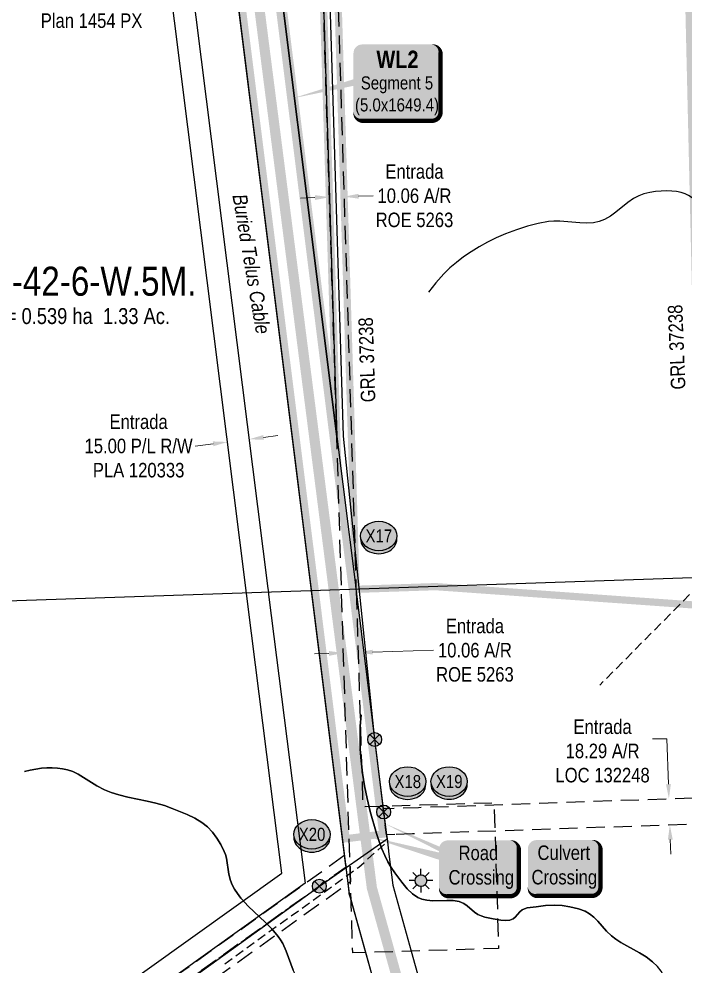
# Model space of a CAD drawing. Extents: x 643442 to 651909, y 5835058 to 5841090.
# Drawn here: x 647154 to 647613, y 5835742 to 5836394 of the extents above; entities that cross this region are included whole.
import ezdxf
from ezdxf.enums import TextEntityAlignment as Align

# ---------------------------------------------------------------- set-up
doc = ezdxf.new("R2010")
doc.units = 0
doc.header["$LTSCALE"] = 5
doc.header["$PDSIZE"] = 0.5
for name, pattern in [('CENTERLINEX3', [5, 2.5, -1, 0.5, -1]), ('foc-ACCESSROAD', [3.75, 2.5, -1.25]), ('foc-FLOWLINE', [3.75, 2.5, -1.25]), ('UG_PIPE', [1.875, 1.25, -0.625])]:
    doc.linetypes.add(name, pattern=pattern)
doc.layers.get('Defpoints').update_dxf_attribs({"color": 9})
for name, color, linetype in [('AS-PIPE-UG', 44, 'UG_PIPE'), ('AS-POWER', 104, 'foc-POWER'), ('AS-POWER-EXISTING-PP', 72, 'Continuous'), ('AS-ROADS', 254, 'Continuous'), ('AS-TELEPHONE', 224, 'foc-TEL'), ('AS-TELUS', 224, 'foc-TEL'), ('C-SYMBOL', 7, 'Continuous'), ('CG-NOTES', 7, 'Continuous'), ('F-AR', 190, 'foc-ACCESSROAD'), ('F-EZE', 190, 'foc-FLOWLINE'), ('F-FLOWLINE', 190, 'foc-FLOWLINE'), ('F-RW', 190, 'Continuous'), ('F-WS', 190, 'foc-ACCESSROAD'), ('F-WS-S', 8, 'Continuous'), ('L-AREAREQUIRED', 7, 'Continuous'), ('L-SEC', 7, 'Continuous'), ('L-TITLEDB', 4, 'Continuous'), ('L-TITLEDB-T', 4, 'Continuous'), ('P-CROSSINGS', 250, 'Continuous'), ('T-CREEK', 160, 'Continuous')]:
    doc.layers.add(name, color=color, linetype=linetype)
doc.layers.add('AS-TRAPPER BOUNDARY', color=7, linetype='CENTERLINEX3', true_color=0xb85c00, transparency=0.6)
doc.layers.add('AS-TRAPPER-T', color=7, linetype='Continuous', true_color=0xc26100)
doc.layers.add('P-PROPOSED-WL4', color=7, linetype='Continuous', true_color=0x5b5bc8)
doc.layers.add('F-AR-T', color=190, linetype='Continuous', lineweight=9)
doc.styles.add('100L', font='ARIALN.TTF', dxfattribs={"height": 11})
doc.styles.add('175L', font='ARIALN.TTF', dxfattribs={"height": 20})
doc.styles.add('80', font='ARIALN.TTF', dxfattribs={"height": 10})
doc.styles.add('80CG', font='ARIALN.TTF', dxfattribs={"height": 10})
doc.styles.add('80L', font='ARIALN.TTF', dxfattribs={"height": 10})
doc.styles.add('BOLD', font='ARIALNB.TTF')
doc.styles.add('Crossing', font='ARIALN.TTF', dxfattribs={"height": 10})
doc.styles.add('foc-LtypeFont', font='ARIALN.TTF', dxfattribs={"height": 7.35})
doc.linetypes.add('foc-POWER', pattern='A,6,-1,["P",foc-LtypeFont,S=0.2,R=0,X=-0.625,Y=-0.75],-1.24,4', length=12.24)
doc.linetypes.add('foc-TEL', pattern='A,2,-1,["T",foc-LtypeFont,S=0.2,R=0,X=-0.425,Y=-0.75],-1.24,8', length=12.24)
doc.linetypes.add('foc-TOPO-flowdirection-NOLINE', pattern='A,0,[">",foc-LtypeFont,S=0.3,R=0,X=0,Y=-0.945],-20,[">",foc-LtypeFont,S=0.3,R=0,X=0,Y=-0.945],0', length=20)
doc.dimstyles.new('Compass 5 000', dxfattribs={"dimscale": 5, "dimtxt": 9, "dimasz": 2, "dimexe": 0.2, "dimexo": 0.0625, "dimgap": 0.5, "dimtad": 0, "dimtih": 1, "dimtoh": 1, "dimzin": 0, "dimdsep": 46, "dimtxsty": '80CG', "dimcen": 0.1, "dimse1": 1, "dimse2": 1, "dimclrd": 256, "dimclrt": 256, "dimaunit": 1, "dimadec": 4, "dimazin": 0, "dimtfac": 0.06, "dimtofl": 0, "dimtmove": 0, "dimatfit": 1, "dimfxl": 0.2, "dimtolj": 1, "dimtzin": 0, "dimlwd": -1, "dimarcsym": 0})

# ---------------------------------------------------------------- blocks, each defined once
blk = doc.blocks.new('*D418')
at = {"layer": 'Defpoints', "color": 0, "transparency": 16777216}
for p in [(647581.64, 5835856.58), (647582.26, 5835838.35), (647602.78, 5835839.05)]:
    blk.add_point(p, dxfattribs=at)
at = {"layer": 'F-AR-T', "transparency": 16777216}
for p, q in [((647600.77, 5835898.42), (647590.77, 5835898.42)), ((647601.82, 5835867.27), (647600.77, 5835898.42)), ((647603.12, 5835829.05), (647603.46, 5835819.06))]:
    blk.add_line(p, q, dxfattribs=at)
for points in [[(647603.49, 5835867.33), (647600.16, 5835867.21), (647602.16, 5835857.28)], [(647604.78, 5835829.11), (647601.45, 5835829), (647602.78, 5835839.05)]]:
    blk.add_solid(points, dxfattribs=at)
at = {"layer": 'F-AR-T', "transparency": 16777216, "insert": (647556.45, 5835898.42), "char_height": 10, "attachment_point": 5, "style": '80CG'}
blk.add_mtext('\\A1;\\PEntrada\\P18.29 A/R \\PLOC 132248', dxfattribs=at)
blk = doc.blocks.new('*D428')
at = {"layer": 'Defpoints', "color": 0, "transparency": 16777216}
for p in [(647304.75, 5836409.51), (647335.36, 5836410.14), (647305.14, 5836406.36)]:
    blk.add_point(p, dxfattribs=at)
at = {"layer": 'L-TITLEDB-T', "transparency": 16777216}
for p, q in [((647344.89, 5836414.54), (647354.81, 5836415.78)), ((647294.82, 5836408.27), (647241.45, 5836401.58))]:
    blk.add_line(p, q, dxfattribs=at)
for points in [[(647344.68, 5836416.19), (647345.1, 5836412.88), (647334.97, 5836413.29)], [(647294.62, 5836409.92), (647295.03, 5836406.61), (647304.75, 5836409.51)]]:
    blk.add_solid(points, dxfattribs=at)
at = {"layer": 'L-TITLEDB-T', "transparency": 16777216, "insert": (647204.39, 5836401.58), "char_height": 10, "attachment_point": 5, "style": '80CG'}
blk.add_mtext('\\A1;30.48 Road\\PPlan 1454 PX', dxfattribs=at)
blk = doc.blocks.new('POWERPOLE')
h = blk.add_hatch(color=255)
edge = h.paths.add_edge_path()
edge.add_arc((0, 0), 0.96, 0, 360)
at = {"linetype": 'Continuous'}
for p, q in [((0.68, -0.68), (-0.68, 0.68)), ((-0.68, -0.68), (0.68, 0.68))]:
    blk.add_line(p, q, dxfattribs=at)
blk.add_circle((0, 0), 0.96, dxfattribs=at)
blk = doc.blocks.new('xing2')
h = blk.add_hatch(color=50)
h.dxf.hatch_style = 1
edge = h.paths.add_edge_path()
edge.add_ellipse((0, 0), major_axis=(-12.5, 0), ratio=0.816297, start_angle=0, end_angle=360)
h = blk.add_hatch(color=250)
h.dxf.hatch_style = 1
edge = h.paths.add_edge_path()
edge.add_ellipse((0, -2.05), major_axis=(-12.5, 0), ratio=0.816297, start_angle=0, end_angle=180)
edge.add_line((12.5, -2.05), (12.5, 0))
edge.add_ellipse((0, 0), major_axis=(-12.5, 0), ratio=0.816297, start_angle=0, end_angle=180, ccw=False)
edge.add_line((-12.5, 0), (-12.5, -2.05))
at = {"color": 250}
blk.add_ellipse((0, 0), major_axis=(-12.5, 0), ratio=0.816297, dxfattribs=at)
blk.add_ellipse((0, -2.05), major_axis=(-12.5, 0), ratio=0.816297, start_param=0, end_param=3.141593, dxfattribs=at)
at = {"color": 250, "style": 'Crossing'}
blk.add_attdef('CROSSING', text='', height=9, dxfattribs=at).set_placement((0.09, 0.02), align=Align.MIDDLE_CENTER)
at = {"color": 250, "style": 'Crossing', "flags": 1}
for tag, p in [('OWNER', (0.09, -12.49)), ('DESCRIPTION', (0.09, -25.77)), ('LOCATION', (0.09, -39.3)), ('DWG_REF', (0.09, -52.84))]:
    blk.add_attdef(tag, text='', height=9, dxfattribs=at).set_placement(p, align=Align.MIDDLE_CENTER)
blk = doc.blocks.new('GAS')
h = blk.add_hatch(color=255)
h.dxf.hatch_style = 1
edge = h.paths.add_edge_path()
edge.add_arc((0, 0), 0.9, 0, 360)
for p, q in [((0, 0.81), (0, 1.62)), ((-0.81, 0), (-1.62, 0)), ((-0.57, 0.57), (-1.14, 1.14)), ((0.57, 0.57), (1.14, 1.14)), ((1.62, 0), (0.81, 0)), ((-0.57, -0.57), (-1.14, -1.14)), ((0, -0.81), (0, -1.62)), ((1.14, -1.14), (0.57, -0.57))]:
    blk.add_line(p, q)
blk.add_circle((0, 0), 0.8)
blk = doc.blocks.new('*D435')
at = {"layer": 'Defpoints', "color": 0, "transparency": 16777216}
for p in [(647388.03, 5835957.94), (647379.15, 5835917.87), (647389.24, 5835918.17)]:
    blk.add_point(p, dxfattribs=at)
at = {"layer": 'F-AR-T', "transparency": 16777216}
for p, q in [((647367.95, 5835957.33), (647357.95, 5835957.03)), ((647398.02, 5835958.25), (647439.97, 5835959.52))]:
    blk.add_line(p, q, dxfattribs=at)
for points in [[(647367.9, 5835959), (647368, 5835955.67), (647377.94, 5835957.64)], [(647397.97, 5835959.91), (647398.07, 5835956.58), (647388.03, 5835957.94)]]:
    blk.add_solid(points, dxfattribs=at)
at = {"layer": 'F-AR-T', "transparency": 16777216, "insert": (647468.5, 5835959.52), "char_height": 10, "attachment_point": 5, "style": '80CG'}
blk.add_mtext('\\A1;Entrada\\P10.06 A/R\\PROE 5263', dxfattribs=at)
blk = doc.blocks.new('*D440')
at = {"layer": 'Defpoints', "color": 0, "transparency": 16777216}
for p in [(647367.95, 5836282.2), (647378.01, 5836282.51), (647378.34, 5836272.03)]:
    blk.add_point(p, dxfattribs=at)
at = {"layer": 'F-AR-T', "transparency": 16777216}
for p, q in [((647358.28, 5836271.42), (647348.29, 5836271.11)), ((647388.33, 5836272.34), (647398.33, 5836272.65))]:
    blk.add_line(p, q, dxfattribs=at)
for points in [[(647358.23, 5836273.08), (647358.33, 5836269.75), (647368.28, 5836271.72)], [(647388.28, 5836274.01), (647388.38, 5836270.67), (647378.34, 5836272.03)]]:
    blk.add_solid(points, dxfattribs=at)
at = {"layer": 'F-AR-T', "transparency": 16777216, "insert": (647426.86, 5836272.65), "char_height": 10, "attachment_point": 5, "style": '80CG'}
blk.add_mtext('\\A1;Entrada\\P10.06 A/R\\PROE 5263', dxfattribs=at)
blk = doc.blocks.new('*D463')
at = {"layer": 'Defpoints', "color": 0, "transparency": 16777216}
for p in [(647294.91, 5836127.91), (647309.8, 5836129.79), (647298.05, 5836103.01)]:
    blk.add_point(p, dxfattribs=at)
at = {"layer": 'F-AR-T', "transparency": 16777216}
for p, q in [((647322.86, 5836106.14), (647332.78, 5836107.39)), ((647288.13, 5836101.76), (647275.88, 5836100.22))]:
    blk.add_line(p, q, dxfattribs=at)
for points in [[(647322.65, 5836107.79), (647323.07, 5836104.48), (647312.94, 5836104.89)], [(647287.92, 5836103.41), (647288.34, 5836100.11), (647298.05, 5836103.01)]]:
    blk.add_solid(points, dxfattribs=at)
at = {"layer": 'F-AR-T', "transparency": 16777216, "insert": (647236.8, 5836100.22), "char_height": 10, "attachment_point": 5, "style": '80CG', "bg_fill": 3, "box_fill_scale": 1.1, "bg_fill_color": 256, "bg_fill_true_color": 13158600, "bg_fill_transparency": 0}
blk.add_mtext('\\A1;Entrada\\P15.00 P/L R/W\\PPLA 120333', dxfattribs=at)
blk = doc.blocks.new('*U467')
h = blk.add_hatch(color=254)
edge = h.paths.add_edge_path()
edge.add_line((-19, -20), (19, -20))
edge.add_arc((19, -14), 6, 270, 360)
edge.add_line((25, -14), (25, 12.5))
edge.add_arc((19, 12.5), 6, 0, 90)
edge.add_line((19, 18.5), (-19, 18.5))
edge.add_arc((-19, 12.5), 6, 90, 180)
edge.add_line((-25, 12.5), (-25, -14))
edge.add_arc((-19, -14), 6, 180, 270)
at = {"color": 160, "flags": 128}
blk.add_lwpolyline([(-19, -20, 3, 3, 0), (19, -20, 3, 3, 0.414214), (25, -14, 3, 3, 0), (25, 12.5, 3, 0, 0.414214), (19, 18.5, 0, 0, 0), (-19, 18.5, 0, 0, 0.414214), (-25, 12.5, 0, 0, 0), (-25, -14, 0, 3, 0.414214)], format="xyseb", close=True, dxfattribs=at)
at = {"color": 160, "style": '80'}
blk.add_attdef('ENTER_TEXT_001', (-26.85, -4.92), '', height=10, dxfattribs=at)
blk = doc.blocks.new('*U678')
h = blk.add_hatch(color=59)
edge = h.paths.add_edge_path()
edge.add_line((-21.5, -20), (21.5, -20))
edge.add_arc((21.5, -14), 6, 270, 360)
edge.add_line((27.5, -14), (27.5, 12.5))
edge.add_arc((21.5, 12.5), 6, 0, 90)
edge.add_line((21.5, 18.5), (-21.5, 18.5))
edge.add_arc((-21.5, 12.5), 6, 90, 180)
edge.add_line((-27.5, 12.5), (-27.5, -14))
edge.add_arc((-21.5, -14), 6, 180, 270)
at = {"color": 1, "flags": 128}
blk.add_lwpolyline([(-76.99, 21.43, 0, 7.5, 0), (0, 0, 0, 0, 0)], format="xyseb", dxfattribs=at)
blk.add_lwpolyline([(-21.5, -20, 3, 3, 0), (21.5, -20, 3, 3, 0.414214), (27.5, -14, 3, 3, 0), (27.5, 12.5, 3, 0, 0.414214), (21.5, 18.5, 0, 0, 0), (-21.5, 18.5, 0, 0, 0.414214), (-27.5, 12.5, 0, 0, 0), (-27.5, -14, 0, 3, 0.414214)], format="xyseb", close=True, dxfattribs=at)
at = {"color": 1, "style": '80'}
blk.add_attdef('ENTER_TEXT_001', (-36.33, -4.99), '', height=10, dxfattribs=at)
blk = doc.blocks.new('*U540')
h = blk.add_hatch(color=254)
edge = h.paths.add_edge_path()
edge.add_line((-24, -34.12), (24, -34.12))
edge.add_arc((24, -28.12), 6, 270, 360)
edge.add_line((30, -28.12), (30, 12.5))
edge.add_arc((24, 12.5), 6, 0, 90)
edge.add_line((24, 18.5), (-24, 18.5))
edge.add_arc((-24, 12.5), 6, 90, 180)
edge.add_line((-30, 12.5), (-30, -28.12))
edge.add_arc((-24, -28.12), 6, 180, 270)
at = {"layer": 'P-PROPOSED-WL4', "flags": 128}
blk.add_lwpolyline([(-24, -34.12, 3, 3, 0), (24, -34.12, 3, 3, 0.414214), (30, -28.12, 3, 3, 0), (30, 12.5, 3, 0, 0.414214), (24, 18.5, 0, 0, 0), (-24, 18.5, 0, 0, 0.414214), (-30, 12.5, 0, 0, 0), (-30, -28.12, 0, 3, 0.414214)], format="xyseb", close=True, dxfattribs=at)
blk.add_lwpolyline([(-72.14, -18.68, 0, 7.5, 0), (0, 0, 0, 0, 0)], format="xyseb", dxfattribs=at)
at = {"layer": 'P-PROPOSED-WL4'}
for tag, p, height, style in [('TEMP_AREA_W1_001', (-9.21, 2.24), 12, 'BOLD'), ('ENTER_TEXT_001', (-30.66, -12.62), 9, '80')]:
    blk.add_attdef(tag, p, '', height=height, dxfattribs=dict(at, style=style))

msp = doc.modelspace()

# ---------------------------------------------------------------- linework, layer by layer
at = {"layer": 'AS-PIPE-UG', "flags": 128}
for points in [[(648224, 5836609.982), (647554.529, 5835935.498)], [(647296.186, 5835743.561), (647388.505, 5835810.076), (647407.025, 5835826.69)]]:
    msp.add_lwpolyline(points, dxfattribs=at)
at = {"layer": 'AS-POWER', "flags": 128}
msp.add_lwpolyline([(646761.5, 5835364.733), (647361.325, 5835796.932), (647407.944, 5835829.614), (647399.436, 5835898.086), (647377.926, 5836106.934), (647364.62, 5836539.938), (647360.316, 5836747.81)], dxfattribs=at)
at = {"layer": 'AS-ROADS', "const_width": 7, "flags": 128}
msp.add_lwpolyline([(647591.673, 5835101.118), (647397.491, 5835795.868), (647168.623, 5837585.659), (647157.011, 5837672.565), (647157.264, 5837722.95), (647122.603, 5840162.074)], dxfattribs=at)
at = {"layer": 'AS-TELUS', "flags": 128}
msp.add_lwpolyline([(647242.546, 5836904.456), (647277.284, 5836628.622), (647381.971, 5835791.735), (647574.5, 5835100.575)], dxfattribs=at)
at = {"layer": 'AS-TRAPPER BOUNDARY', "const_width": 4.999, "flags": 128}
msp.add_lwpolyline([(647625.151, 5836009.929), (647625.793, 5835990.262), (647441.36, 5836003.359), (647440.869, 5836003.343), (647436.2, 5836003.184), (647386.532, 5836001.504), (647386.498, 5836006.505), (647370.121, 5836539.276), (647370.095, 5836540.121), (647369.792, 5836550.12), (647369.682, 5836553.726), (647369.662, 5836554.345), (647370.298, 5836554.367), (647392.003, 5836555.114), (647448.869, 5836557.099), (647462.023, 5836557.515), (647461.714, 5836568.508), (647461.433, 5836578.556), (647461.145, 5836588.821), (647460.619, 5836607.553), (647459.896, 5836633.286), (647459.829, 5836635.594), (647563.057, 5836639.01), (647608.043, 5836640.102), (647610.402, 5836640.15), (647610.474, 5836637.086), (647611.701, 5836584.653), (647611.937, 5836574.595), (647625.151, 5836009.929)], close=True, dxfattribs=at)
at = {"layer": 'CG-NOTES', "flags": 128}
msp.add_lwpolyline([(647404.084, 5835841.141, 0, 5, 0), (647471.279, 5835810.037, 0, 0, 0)], format="xyseb", dxfattribs=at)
at = {"layer": 'F-AR', "flags": 128}
msp.add_lwpolyline([(647413.253, 5835832.627), (647407.603, 5835832.435), (647405.362, 5835850.411), (647416.927, 5835850.815), (647429.588, 5835851.257), (647629, 5835858.238), (647629.597, 5835839.957), (647425.482, 5835833.041), (647413.253, 5835832.627)], close=True, dxfattribs=at)
at = {"layer": 'F-EZE', "flags": 128}
msp.add_lwpolyline([(646742.858, 5835363.561), (646742.942, 5835363.621), (646756.656, 5835373.434), (646765.552, 5835379.8), (646766.682, 5835380.608), (646769.211, 5835382.415), (646774.714, 5835386.354), (646776.333, 5835387.513), (646777.935, 5835388.662), (646778.617, 5835389.148), (646793.966, 5835400.127), (646808.665, 5835410.644), (646813.749, 5835414.282), (646840.552, 5835433.45), (647218.943, 5835704.1), (647351.546, 5835798.94), (647378.656, 5835818.331), (647379.555, 5835811.118), (647379.686, 5835810.067), (647223.202, 5835698.146), (646840.844, 5835424.664), (646818.007, 5835408.33), (646808.929, 5835401.864), (646800.777, 5835396.039), (646794.224, 5835391.338), (646783.16, 5835383.406), (646776.593, 5835378.765), (646770.916, 5835374.707), (646766.779, 5835371.723), (646756.919, 5835364.582), (646743.151, 5835354.702)], dxfattribs=at)
at = {"layer": 'F-FLOWLINE', "flags": 128}
msp.add_lwpolyline([(646743.151, 5835354.702), (646756.919, 5835364.582), (646766.779, 5835371.723), (646770.916, 5835374.707), (646776.593, 5835378.765), (646783.16, 5835383.406), (646794.224, 5835391.338), (646800.777, 5835396.039), (646808.929, 5835401.864), (646818.007, 5835408.33), (646840.844, 5835424.664), (647223.202, 5835698.146), (647379.686, 5835810.067), (647382.404, 5835812.011), (647382.596, 5835805.797), (647382.776, 5835799.909), (647381.102, 5835798.712), (647229.054, 5835689.964), (646841.248, 5835412.585), (646823.859, 5835400.148), (646809.308, 5835389.773), (646794.618, 5835379.273), (646789.277, 5835375.513), (646777.015, 5835366.809), (646767.132, 5835359.566), (646757.283, 5835352.52), (646745.401, 5835344.021), (646743.547, 5835342.694)], dxfattribs=at)
at = {"layer": 'F-RW', "flags": 128}
msp.add_lwpolyline([(646839.95, 5835451.466), (647335.542, 5835805.939), (647312.141, 5835991.207), (647311.164, 5835998.956), (647243.515, 5836535.795), (647242.768, 5836541.727), (647242.183, 5836546.365), (647240.372, 5836560.736), (647285.634, 5836562.147), (647287.501, 5836547.232), (647257.317, 5836546.247), (647258.574, 5836536.273), (647325.887, 5836002.124), (647326.218, 5835999.465), (647326.397, 5835998.038), (647351.546, 5835798.94), (647218.943, 5835704.1)], dxfattribs=at)
at = {"layer": 'F-WS', "flags": 128}
msp.add_lwpolyline([(647386.745, 5836000.184), (647391.254, 5835851.759), (647405.141, 5835852.185), (647418.187, 5835852.586), (647428.836, 5835852.914), (647430.808, 5835852.974), (647443.756, 5835853.372), (647481.704, 5835854.538), (647481.748, 5835853.083), (647482.266, 5835836.244), (647482.305, 5835834.965), (647484.793, 5835754.026), (647424.645, 5835752.177), (647393.277, 5835751.214), (647384.282, 5835750.938), (647383.269, 5835783.89), (647383.159, 5835787.478), (647382.966, 5835793.756), (647382.776, 5835799.909), (647382.596, 5835805.797), (647382.404, 5835812.011), (647382.371, 5835813.1), (647381.192, 5835851.449), (647376.591, 5836001.169), (647373.345, 5836106.783), (647360.039, 5836539.788), (647359.731, 5836549.788), (647359.6, 5836554.065), (647369.662, 5836554.345), (647369.682, 5836553.726), (647369.792, 5836550.12), (647370.09, 5836540.121), (647370.116, 5836539.276), (647386.499, 5836006.503), (647386.532, 5836001.504), (647386.745, 5836000.184)], close=True, dxfattribs=at)
at = {"layer": 'L-SEC', "flags": 128}
msp.add_lwpolyline([(646822.238, 5835982.449), (647625.151, 5836009.929)], dxfattribs=at)
at = {"layer": 'L-TITLEDB', "flags": 128}
for points in [[(647574.394, 5835101.595), (647546.783, 5835200.919), (647518.971, 5835300.773), (647393.277, 5835751.214), (647383.159, 5835787.478), (647381.971, 5835791.735), (647381.82, 5835792.949), (647381.102, 5835798.712), (647380.411, 5835804.259), (647379.686, 5835810.067), (647379.555, 5835811.118), (647378.656, 5835818.331), (647355.962, 5836000.471), (647288.755, 5836537.226), (647287.501, 5836547.232), (647285.634, 5836562.147), (647284.376, 5836572.18), (647278.702, 5836617.377), (647277.284, 5836628.622), (647276.906, 5836631.618), (647276.53, 5836634.606), (647274.242, 5836652.774), (647255.468, 5836801.885), (647204.315, 5837207.913)], [(647319.298, 5836538.434), (647373.345, 5836106.783), (647385.896, 5836006.544), (647386.19, 5836004.196), (647386.532, 5836001.504), (647386.745, 5836000.184), (647405.141, 5835852.185), (647405.362, 5835850.411), (647407.603, 5835832.435), (647407.94, 5835829.73), (647409.278, 5835819.002), (647411.926, 5835797.759), (647424.645, 5835752.177), (647548.328, 5835308.977)]]:
    msp.add_lwpolyline(points, dxfattribs=at)
msp.add_lwpolyline([(647360.039, 5836539.788), (647373.345, 5836106.784), (647319.299, 5836538.434), (647318.05, 5836548.403), (647316.192, 5836563.253), (647314.934, 5836573.28), (647314.6, 5836575.932), (647307.822, 5836629.493), (647307.078, 5836635.373), (647359.021, 5836636.96), (647359.063, 5836630.955), (647359.454, 5836574.884), (647359.525, 5836564.816), (647359.6, 5836554.065), (647359.731, 5836549.788), (647360.039, 5836539.788)], close=True, dxfattribs=at)
at = {"layer": 'P-PROPOSED-WL4', "const_width": 5, "flags": 128}
msp.add_lwpolyline([(647303.968, 5836640.219), (647305.342, 5836629.179), (647312.119, 5836575.617), (647312.453, 5836572.967), (647313.711, 5836562.941), (647315.569, 5836548.092), (647316.818, 5836538.123), (647370.865, 5836106.472), (647383.416, 5836006.233), (647383.71, 5836003.884), (647384.057, 5836001.148), (647384.27, 5835999.83), (647402.66, 5835851.877), (647402.881, 5835850.102), (647405.032, 5835832.849), (647379.76, 5835829.687), (647358.442, 5836000.78), (647288.114, 5836562.458), (647279.175, 5836633.6)], dxfattribs=at)
at = {"layer": 'T-CREEK', "linetype": 'foc-TOPO-flowdirection-NOLINE', "flags": 128}
for points in [[(647741.661, 5836290.813), (647741.398, 5836290.848), (647739.452, 5836291.344), (647737.345, 5836292.15), (647728.502, 5836296.741), (647726.392, 5836297.643), (647724.465, 5836298.256), (647721.15, 5836298.985), (647717.687, 5836299.511), (647714.108, 5836299.828), (647710.45, 5836299.935), (647706.75, 5836299.828), (647703.058, 5836299.509), (647699.422, 5836298.983), (647695.89, 5836298.256), (647690.683, 5836296.729), (647685.339, 5836294.598), (647679.966, 5836291.905), (647674.723, 5836288.731), (647672.703, 5836287.197), (647670.626, 5836285.216), (647664.322, 5836277.875), (647661.912, 5836275.362), (647659.332, 5836273.257), (647656.731, 5836271.797), (647653.975, 5836270.75), (647650.381, 5836269.681), (647646.053, 5836268.595), (647642.047, 5836267.792), (647638.296, 5836267.26), (647634.782, 5836266.995), (647631.479, 5836266.998), (647628.394, 5836267.27), (647625.523, 5836267.812), (647622.865, 5836268.622), (647620.742, 5836269.62), (647615.708, 5836272.749), (647613.34, 5836273.914), (647610.504, 5836274.834), (647607.429, 5836275.494), (647604.124, 5836275.891), (647600.602, 5836276.023), (647596.867, 5836275.89), (647592.955, 5836275.49), (647588.9, 5836274.829), (647584.765, 5836273.914), (647581.33, 5836272.72), (647577.741, 5836270.8), (647573.745, 5836268.011), (647565.488, 5836261.341), (647561.837, 5836258.658), (647557.839, 5836256.318), (647554.073, 5836254.864), (647550.088, 5836254.084), (647545.526, 5836253.83), (647540.689, 5836254.028), (647526.969, 5836255.199), (647522.81, 5836255.205), (647519.148, 5836254.864), (647511.994, 5836253.542), (647504.623, 5836251.677), (647497.098, 5836249.286), (647489.514, 5836246.397), (647483.239, 5836243.648), (647477.179, 5836240.666), (647471.377, 5836237.47), (647465.864, 5836234.079), (647460.675, 5836230.514), (647455.82, 5836226.784), (647451.318, 5836222.903), (647447.181, 5836218.881), (647441.687, 5836212.758), (647436.598, 5836206.181)], [(647772.09, 5835714.055), (647771.246, 5835712.203), (647770.259, 5835710.527), (647769.129, 5835709.028), (647767.857, 5835707.705), (647765.985, 5835706.327), (647763.604, 5835705.165), (647760.714, 5835704.218), (647757.273, 5835703.471), (647754.553, 5835703.305), (647751.484, 5835703.71), (647748.506, 5835704.496), (647741.083, 5835706.898), (647737.165, 5835707.705), (647727.659, 5835708.796), (647721.742, 5835709.092), (647716.413, 5835708.749), (647714.015, 5835708.317), (647711.765, 5835707.705), (647708.059, 5835706.647), (647707.121, 5835706.167), (647706.473, 5835705.588), (647705.969, 5835704.394), (647705.704, 5835701.432), (647705.415, 5835700.296), (647704.336, 5835698.503), (647702.65, 5835696.748), (647700.382, 5835695.023), (647696.948, 5835692.888), (647695.305, 5835692.061), (647693.499, 5835691.456), (647691.51, 5835691.067), (647689.303, 5835690.884), (647684.898, 5835691.033), (647672.779, 5835692.311), (647669.283, 5835692.271), (647666.256, 5835691.83), (647659.605, 5835690.266), (647657.476, 5835689.521), (647655.673, 5835688.655), (647653.93, 5835687.324), (647650.26, 5835683.534), (647649.253, 5835682.789), (647648.265, 5835682.305), (647646.245, 5835681.8), (647643.893, 5835681.629), (647641.313, 5835681.802), (647638.74, 5835682.305), (647636.678, 5835683.089), (647634.503, 5835684.397), (647632.392, 5835686.033), (647628.156, 5835689.713), (647623.878, 5835693.628), (647619.592, 5835698.3), (647615.204, 5835703.822), (647610.165, 5835710.88), (647608.254, 5835713.955), (647606.388, 5835717.584), (647601.104, 5835730.013), (647599.054, 5835734.356), (647596.752, 5835738.315), (647594.29, 5835741.571), (647590.859, 5835744.937), (647586.524, 5835748.179), (647581.861, 5835751.039), (647569.121, 5835758.148), (647565.554, 5835760.46), (647562.54, 5835762.738), (647559.186, 5835765.915), (647553.083, 5835772.816), (647550.46, 5835775.509), (647547.494, 5835777.956), (647544.548, 5835779.671), (647539.889, 5835781.405), (647533.965, 5835782.847), (647528.707, 5835783.608), (647523.061, 5835783.862), (647517.043, 5835783.608), (647510.681, 5835782.847), (647504.506, 5835781.94), (647502.673, 5835781.418), (647501.156, 5835780.73), (647499.482, 5835779.351), (647496.286, 5835775.509), (647494.806, 5835774.38), (647492.495, 5835773.584), (647489.63, 5835773.322), (647486.268, 5835773.554), (647481.048, 5835774.38), (647475.227, 5835775.69), (647472.716, 5835776.552), (647470.464, 5835777.555), (647468.099, 5835779.087), (647463.225, 5835783.354), (647460.939, 5835784.963), (647459.335, 5835785.745), (647457.563, 5835786.353), (647453.424, 5835787.075), (647449.261, 5835787.218), (647439.58, 5835786.968), (647435.319, 5835787.238), (647431.975, 5835787.966), (647429.189, 5835789.197), (647425.59, 5835791.756), (647421.916, 5835795.254), (647418.124, 5835799.693), (647413.314, 5835806.13), (647410.878, 5835809.756), (647408.597, 5835813.715), (647406.454, 5835818.032), (647404.427, 5835822.756), (647402.558, 5835827.745), (647400.71, 5835833.327), (647396.381, 5835848.463), (647394.157, 5835857.314), (647392.35, 5835866.127), (647390.972, 5835874.835), (647390.031, 5835883.388), (647389.528, 5835891.281), (647389.361, 5835899.203), (647389.528, 5835907.156), (647390.031, 5835915.138)], [(647484.223, 5835569.063), (647481.493, 5835571.807), (647478.642, 5835574.309), (647475.672, 5835576.569), (647472.581, 5835578.588), (647469.448, 5835580.046), (647465.619, 5835581.044), (647461.758, 5835581.579), (647452.571, 5835582.373), (647448.336, 5835583.102), (647444.773, 5835584.292), (647441.889, 5835585.996), (647439.736, 5835587.84), (647437.519, 5835590.122), (647432.364, 5835596.579), (647430.31, 5835599.563), (647428.242, 5835603.022), (647422.839, 5835613.513), (647420.032, 5835619.66), (647417.433, 5835626.623), (647414.938, 5835634.631), (647410.282, 5835651.554), (647408.125, 5835658.786), (647405.513, 5835666.266), (647402.731, 5835672.78), (647396.707, 5835685.343), (647394.428, 5835689.398), (647392.148, 5835692.888), (647389.401, 5835696.453), (647386.095, 5835700.187), (647382.234, 5835704.12), (647376.273, 5835709.821), (647373.549, 5835712.201), (647370.305, 5835714.651), (647358.359, 5835722.495), (647353.902, 5835725.713), (647349.782, 5835729.365), (647346.639, 5835733.105), (647344.916, 5835735.889), (647343.308, 5835739.202), (647338.442, 5835752.273), (647336.056, 5835757.446), (647334.58, 5835759.926), (647332.856, 5835762.416), (647328.572, 5835767.556), (647323.987, 5835772.216), (647312.499, 5835783.055), (647307.172, 5835788.818), (647304.827, 5835791.858), (647302.881, 5835794.844), (647301.301, 5835797.829), (647300.072, 5835800.838), (647298.927, 5835805.364), (647297.285, 5835816.194), (647296.64, 5835818.737), (647295.839, 5835820.947), (647293.556, 5835825.599), (647290.771, 5835830.1), (647287.609, 5835834.249), (647284.197, 5835837.88), (647280.402, 5835840.935), (647275.65, 5835843.766), (647270.311, 5835846.277), (647259.856, 5835850.58), (647254.612, 5835852.543), (647248.581, 5835854.278), (647242.757, 5835855.625), (647229.285, 5835858.396), (647223.068, 5835859.914), (647217.889, 5835861.499), (647213.289, 5835863.28), (647208.073, 5835866.014), (647198.871, 5835871.95), (647195.243, 5835874.09), (647191.437, 5835875.898), (647187.889, 5835877.038), (647184.382, 5835877.747), (647180.819, 5835878.216), (647177.199, 5835878.444), (647173.523, 5835878.432), (647169.791, 5835878.179), (647166.002, 5835877.686), (647162.157, 5835876.953), (647158.255, 5835875.98)]]:
    msp.add_lwpolyline(points, dxfattribs=at)
at = {"layer": 'T-CREEK', "flags": 128}
for points in [[(647613.34, 5836273.914), (647610.504, 5836274.834), (647607.429, 5836275.494), (647604.124, 5836275.891), (647600.602, 5836276.023), (647596.867, 5836275.89), (647592.955, 5836275.49), (647588.9, 5836274.829), (647584.765, 5836273.914), (647581.33, 5836272.72), (647577.741, 5836270.8), (647573.745, 5836268.011), (647565.488, 5836261.341), (647561.837, 5836258.658), (647557.839, 5836256.318), (647554.073, 5836254.864), (647550.088, 5836254.084), (647545.526, 5836253.83), (647540.689, 5836254.028), (647526.969, 5836255.199), (647522.81, 5836255.205), (647519.148, 5836254.864), (647511.994, 5836253.542), (647504.623, 5836251.677), (647497.098, 5836249.286), (647489.514, 5836246.397), (647483.239, 5836243.648), (647477.179, 5836240.666), (647471.377, 5836237.47), (647465.864, 5836234.079), (647460.675, 5836230.514), (647455.82, 5836226.784), (647451.318, 5836222.903), (647447.181, 5836218.881), (647441.687, 5836212.758), (647436.598, 5836206.181)], [(647390.031, 5835915.138), (647389.528, 5835907.156), (647389.361, 5835899.203), (647389.528, 5835891.281), (647390.031, 5835883.388), (647390.972, 5835874.835), (647392.35, 5835866.127), (647394.157, 5835857.314), (647396.381, 5835848.463), (647400.71, 5835833.327), (647402.558, 5835827.745), (647404.427, 5835822.756), (647406.454, 5835818.032), (647408.597, 5835813.715), (647410.878, 5835809.756), (647413.314, 5835806.13), (647418.124, 5835799.693), (647421.916, 5835795.254), (647425.59, 5835791.756), (647429.189, 5835789.197), (647431.975, 5835787.966), (647435.319, 5835787.238), (647439.58, 5835786.968), (647449.261, 5835787.218), (647453.424, 5835787.075), (647457.563, 5835786.353), (647459.335, 5835785.745), (647460.939, 5835784.963), (647463.225, 5835783.354), (647468.099, 5835779.087), (647470.464, 5835777.555), (647472.716, 5835776.552), (647475.227, 5835775.69), (647481.048, 5835774.38), (647486.268, 5835773.554), (647489.63, 5835773.322), (647492.495, 5835773.584), (647494.806, 5835774.38), (647496.286, 5835775.509), (647499.482, 5835779.351), (647501.156, 5835780.73), (647502.673, 5835781.418), (647504.506, 5835781.94), (647510.681, 5835782.847), (647517.043, 5835783.608), (647523.061, 5835783.862), (647528.707, 5835783.608), (647533.965, 5835782.847), (647539.889, 5835781.405), (647544.548, 5835779.671), (647547.494, 5835777.956), (647550.46, 5835775.509), (647553.083, 5835772.816), (647559.186, 5835765.915), (647562.54, 5835762.738), (647565.554, 5835760.46), (647569.121, 5835758.148), (647581.861, 5835751.039), (647586.524, 5835748.179), (647590.859, 5835744.937), (647594.29, 5835741.571)], [(647158.255, 5835875.98), (647162.157, 5835876.953), (647166.002, 5835877.686), (647169.791, 5835878.179), (647173.523, 5835878.432), (647177.199, 5835878.444), (647180.819, 5835878.216), (647184.382, 5835877.747), (647187.889, 5835877.038), (647191.437, 5835875.898), (647195.243, 5835874.09), (647198.871, 5835871.95), (647208.073, 5835866.014), (647213.289, 5835863.28), (647217.889, 5835861.499), (647223.068, 5835859.914), (647229.285, 5835858.396), (647242.757, 5835855.625), (647248.581, 5835854.278), (647254.612, 5835852.543), (647259.856, 5835850.58), (647270.311, 5835846.277), (647275.65, 5835843.766), (647280.402, 5835840.935), (647284.197, 5835837.88), (647287.609, 5835834.249), (647290.771, 5835830.1), (647293.556, 5835825.599), (647295.839, 5835820.947), (647296.64, 5835818.737), (647297.285, 5835816.194), (647298.927, 5835805.364), (647300.072, 5835800.838), (647301.301, 5835797.829), (647302.881, 5835794.844), (647304.827, 5835791.858), (647307.172, 5835788.818), (647312.499, 5835783.055), (647323.987, 5835772.216), (647328.572, 5835767.556), (647332.856, 5835762.416), (647334.58, 5835759.926), (647336.056, 5835757.446), (647338.442, 5835752.273), (647343.308, 5835739.202)]]:
    msp.add_lwpolyline(points, dxfattribs=at)
msp.add_lwpolyline([(647080.782, 5835599.233, 0.0000019), (647084.526, 5835598.864, 0.0000887)], format="xyb", dxfattribs=at)

# ---------------------------------------------------------------- block references
at = {"layer": 'AS-POWER-EXISTING-PP', "color": 5, "xscale": 4.99849504999999, "yscale": 4.99849504999999, "zscale": 4.99849504999999}
for p in [(647399.436, 5835898.086), (647405.648, 5835848.094), (647361.325, 5835796.932)]:
    msp.add_blockref('POWERPOLE', p, dxfattribs=at)
at = {"layer": 'CG-NOTES'}
ref = msp.add_blockref('*U540', (647414.831, 5836358.41), dxfattribs=dict(at, xscale=0.9998530000000037, yscale=0.9998530000000037, zscale=0.9998530000000037))
ref.add_attrib('TEMP_AREA_W1_001', 'WL2', (647400.648, 5836360.654), dxfattribs={"layer": 'P-PROPOSED-WL4', "height": 11.9982, "style": 'BOLD'})
ref.add_attrib('ENTER_TEXT_001', 'Segment 5', (647389.882, 5836345.935), dxfattribs={"layer": 'P-PROPOSED-WL4', "height": 8.9987, "style": '80'})
ref.add_attrib('ENTER_TEXT_002', '(5.0x1649.4)', (647385.893, 5836330.784), dxfattribs={"layer": 'P-PROPOSED-WL4', "height": 8.99868, "style": '80'})
ref = msp.add_blockref('*U678', (647471.279, 5835810.037), dxfattribs=dict(at, xscale=0.9989080846955231, yscale=0.9989080846955231, zscale=0.9989080846955231))
ref.add_attrib('ENTER_TEXT_001', 'Road', (647457.236, 5835814.927), dxfattribs={"layer": '0', "color": 1, "height": 9.9891, "style": '80'})
ref.add_attrib('ENTER_TEXT_002', ' Crossing', (647447.162, 5835798.101), dxfattribs={"layer": '0', "color": 1, "height": 9.9891, "style": '80'})
ref = msp.add_blockref('*U467', (647529.975, 5835810.233), dxfattribs=dict(at, xscale=1.000131017163253, yscale=1.000131017163253, zscale=1.000131017163253))
ref.add_attrib('ENTER_TEXT_001', 'Culvert', (647511.593, 5835815.037), dxfattribs={"layer": '0', "color": 160, "height": 10.0013, "style": '80'})
ref.add_attrib('ENTER_TEXT_002', 'Crossing', (647507.496, 5835798.19), dxfattribs={"layer": '0', "color": 160, "height": 10.0013, "style": '80'})
at = {"layer": 'F-WS-S', "color": 3, "xscale": 4.998495049999953, "yscale": 4.998495049999953, "zscale": 4.998495049999953}
msp.add_blockref('GAS', (647431.341, 5835800.78), dxfattribs=at)
at = {"layer": 'P-CROSSINGS', "color": 5, "xscale": 0.99969901, "yscale": 0.99969901, "zscale": 0.99969901}
for p, values in [((647402.231, 5836038.252), {'CROSSING': 'X17'}), ((647422.163, 5835869.011), {'CROSSING': 'X18'}), ((647450.718, 5835869.075), {'CROSSING': 'X19'}), ((647356.209, 5835832.686), {'CROSSING': 'X20'})]:
    msp.add_blockref('xing2', p, dxfattribs=at).add_auto_attribs(values)

# ---------------------------------------------------------------- texts
at = {"layer": 'C-SYMBOL', "color": 3, "style": '175L'}
msp.add_text('S.E.1/4 Sec. 32-42-6-W.5M.', height=20, dxfattribs=at).set_placement((647133.422, 5836197.791), align=Align.BOTTOM_CENTER)
at = {"layer": 'L-AREAREQUIRED', "color": 5, "style": '100L'}
msp.add_text('Water Line (Temporary) = 0.539 ha  1.33 Ac.', height=10.99669, dxfattribs=at).set_placement((647133.264, 5836180.983), align=Align.BOTTOM_CENTER)

# ---------------------------------------------------------------- dimensions: what is measured, and where the dimension line sits
at = {"layer": 'F-AR-T', "color": 3}
for base, p1, p2, angle, text, picture, middle in [((647378.336, 5836272.033), (647367.955, 5836282.197), (647378.014, 5836282.507), 1.760696, 'Entrada\\P10.06 A/R\\PROE 5263', '*D440', (647426.86, 5836272.648)), ((647388.028, 5835957.944), (647379.151, 5835917.865), (647389.236, 5835918.172), 1.73994, 'Entrada\\P10.06 A/R\\PROE 5263', '*D435', (647468.499, 5835959.522)), ((647602.778, 5835839.049), (647581.642, 5835856.58), (647582.26, 5835838.353), 271.940734, '\\PEntrada\\P18.29 A/R \\PLOC 132248', '*D418', (647556.452, 5835898.423))]:
    dim = msp.add_linear_dim(base=base, p1=p1, p2=p2, angle=angle, text=text, dimstyle='Compass 5 000', dxfattribs=at)
    dim.commit()
    dim.dimension.update_dxf_attribs({"geometry": picture, "text_midpoint": middle, "dimtype": 161})
at = {"layer": 'L-TITLEDB-T'}
dim = msp.add_linear_dim(base=(647304.746, 5836409.51), p1=(647335.362, 5836410.142), p2=(647305.141, 5836406.358), angle=187.136839, text='30.48 Road\\PPlan 1454 PX', dimstyle='Compass 5 000', dxfattribs=at)
dim.commit()
dim.dimension.update_dxf_attribs({"geometry": '*D428', "text_midpoint": (647204.389, 5836401.584), "dimtype": 161})

# ---------------------------------------------------------------- next in the draw order: texts
at = {"layer": 'AS-TELEPHONE', "insert": (647314.478, 5836225.652), "char_height": 10, "attachment_point": 5, "rotation": 279.748604, "style": '80CG', "bg_fill": 3, "box_fill_scale": 1.15, "bg_fill_color": 256, "bg_fill_true_color": 256, "bg_fill_transparency": 0}
msp.add_mtext('\\A1;{\\fArial Narrow|b0|i1|c0|p34;Buried Telus Cable}', dxfattribs=at)
at = {"layer": 'AS-TRAPPER-T', "char_height": 9.9913, "width": 65.00527, "attachment_point": 1, "style": '80L', "bg_fill": 3, "box_fill_scale": 1.1, "bg_fill_color": 256, "bg_fill_transparency": 0}
for insert, rotation in [((647603.609, 5836138.931), 92.216043), ((647389.972, 5836130.217), 91.760696)]:
    msp.add_mtext('GRL 37238', dxfattribs=dict(at, insert=insert, rotation=rotation))

# ---------------------------------------------------------------- next in the draw order: linework, layer by layer
at = {"layer": 'AS-TRAPPER BOUNDARY', "const_width": 4.999, "flags": 128}
msp.add_lwpolyline([(647360.039, 5836539.788), (647373.345, 5836106.784), (647319.299, 5836538.434), (647318.05, 5836548.403), (647316.192, 5836563.253), (647314.934, 5836573.28), (647314.6, 5836575.932), (647307.822, 5836629.493), (647307.078, 5836635.373), (647359.021, 5836636.96), (647359.063, 5836630.955), (647359.454, 5836574.884), (647359.525, 5836564.816), (647359.6, 5836554.065), (647359.731, 5836549.788), (647360.039, 5836539.788)], close=True, dxfattribs=at)

# ---------------------------------------------------------------- next in the draw order: dimensions: what is measured, and where the dimension line sits
at = {"layer": 'F-AR-T', "color": 3}
dim = msp.add_linear_dim(base=(647298.051, 5836103.011), p1=(647309.799, 5836129.787), p2=(647294.914, 5836127.912), angle=187.182145, text='Entrada\\P15.00 P/L R/W\\PPLA 120333', dimstyle='Compass 5 000', override={"dimtfill": 1}, dxfattribs=at)
dim.commit()
dim.dimension.update_dxf_attribs({"geometry": '*D463', "text_midpoint": (647236.799, 5836100.218), "dimtype": 161})

doc.saveas('drawing.dxf')
